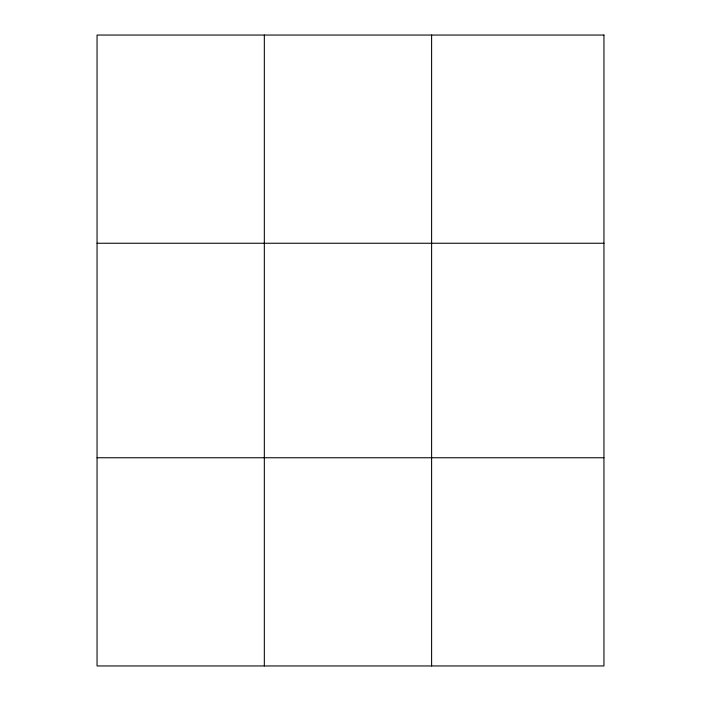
<?xml version="1.0" encoding="UTF-8"?>
<svg xmlns="http://www.w3.org/2000/svg" width="701" height="701" viewBox="0 0 701 701"><rect width="100%" height="100%" fill="white"/><g stroke="black" fill="none" stroke-linecap="round" stroke-linejoin="round"><path stroke-width="1.05" d="M264.33 665.95L264.33 35.05M431.606 665.95L431.606 35.05M97.053 243.247L603.947 243.247M97.053 457.753L603.947 457.753M603.947 35.05L603.947 665.95L97.053 665.95L97.053 35.05L603.947 35.05"/></g></svg>
